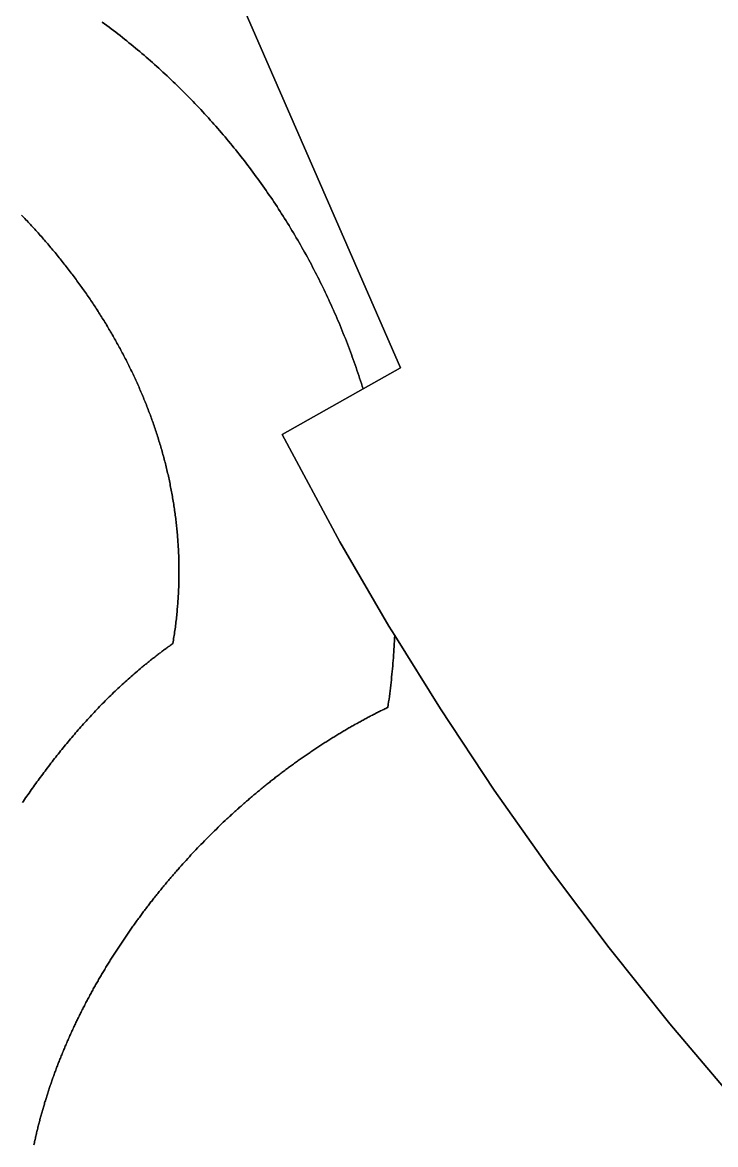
# Model space of a CAD drawing. Header units: millimetres. Extents: x 539514 to 908003, y -69769 to 203909.
# Drawn here: x 624065 to 649432, y -5642 to 35417 of the extents above; entities that cross this region are included whole.
import ezdxf

# ---------------------------------------------------------------- set-up
doc = ezdxf.new("R2010")
doc.units = ezdxf.units.MM
doc.layers.add('CLOSED_AREAS', color=7, linetype='Continuous')

msp = doc.modelspace()

# ---------------------------------------------------------------- linework, layer by layer
at = {"layer": 'CLOSED_AREAS'}
for points in [[(626988.073, 35431.669), (627070.631, 35370.485), (627152.95, 35308.979), (627235.029, 35247.155), (627316.868, 35185.011), (627398.464, 35122.549), (627479.816, 35059.771), (627560.924, 34996.676), (627641.785, 34933.267), (627722.4, 34869.543), (627802.765, 34805.506), (627882.882, 34741.157), (627962.747, 34676.497), (628042.36, 34611.527), (628121.72, 34546.248), (628200.825, 34480.66), (628279.674, 34414.766), (628358.267, 34348.565), (628436.601, 34282.058), (628514.676, 34215.248), (628592.491, 34148.134), (628670.044, 34080.718), (628747.334, 34013.001), (628824.36, 33944.984), (628901.121, 33876.668), (628977.616, 33808.054), (629053.843, 33739.142), (629129.802, 33669.935), (629205.491, 33600.433), (629280.908, 33530.636), (629356.054, 33460.547), (629430.927, 33390.167), (629505.525, 33319.495), (629579.848, 33248.534), (629653.894, 33177.284), (629727.662, 33105.747), (629801.152, 33033.923), (629874.362, 32961.814), (629947.29, 32889.421), (630019.937, 32816.745), (630092.3, 32743.786), (630164.379, 32670.547), (630236.172, 32597.028), (630307.679, 32523.23), (630378.899, 32449.154), (630449.829, 32374.803), (630520.47, 32300.175), (630590.82, 32225.274), (630660.878, 32150.099), (630730.643, 32074.653), (630800.115, 31998.935), (630869.291, 31922.948), (630938.171, 31846.693), (631006.753, 31770.17), (631075.038, 31693.381), (631143.024, 31616.326), (631210.709, 31539.008), (631278.093, 31461.428), (631345.174, 31383.585), (631411.953, 31305.483), (631478.427, 31227.121), (631544.595, 31148.501), (631610.458, 31069.625), (631676.013, 30990.492), (631741.259, 30911.106), (631806.197, 30831.466), (631870.824, 30751.574), (631935.14, 30671.432), (631999.144, 30591.04), (632062.834, 30510.399), (632126.21, 30429.512), (632189.271, 30348.378), (632252.016, 30267), (632314.445, 30185.378), (632376.555, 30103.514), (632438.346, 30021.409), (632499.817, 29939.065), (632560.968, 29856.481), (632621.796, 29773.661), (632682.303, 29690.605), (632742.485, 29607.314), (632802.343, 29523.789), (632861.876, 29440.032), (632921.083, 29356.044), (632979.962, 29271.827), (633038.514, 29187.381), (633096.736, 29102.708), (633154.629, 29017.809), (633212.191, 28932.686), (633269.421, 28847.339), (633326.319, 28761.771), (633382.884, 28675.982), (633439.114, 28589.973), (633495.01, 28503.746), (633550.57, 28417.303), (633605.793, 28330.644), (633660.678, 28243.771), (633715.226, 28156.685), (633769.434, 28069.387), (633823.302, 27981.88), (633876.829, 27894.163), (633930.014, 27806.239), (633982.858, 27718.108), (634035.358, 27629.773), (634087.514, 27541.234), (634139.325, 27452.493), (634190.79, 27363.552), (634241.91, 27274.41), (634292.682, 27185.071), (634343.106, 27095.534), (634393.181, 27005.802), (634442.907, 26915.876), (634492.283, 26825.758), (634541.308, 26735.447), (634589.981, 26644.947), (634638.302, 26554.259), (634686.27, 26463.382), (634733.884, 26372.321), (634781.143, 26281.074), (634828.047, 26189.644), (634874.595, 26098.033), (634920.787, 26006.241), (634966.62, 25914.271), (635012.096, 25822.122), (635057.213, 25729.798), (635101.971, 25637.298), (635146.368, 25544.626), (635190.404, 25451.781), (635234.079, 25358.765), (635277.392, 25265.581), (635320.342, 25172.229), (635362.929, 25078.71), (635405.152, 24985.026), (635447.009, 24891.179), (635488.502, 24797.17), (635529.628, 24703), (635570.388, 24608.671), (635610.78, 24514.184), (635650.805, 24419.54), (635690.461, 24324.742), (635729.748, 24229.79), (635768.666, 24134.685), (635807.213, 24039.431), (635845.39, 23944.027), (635883.195, 23848.475), (635920.628, 23752.777), (635957.688, 23656.934), (635994.376, 23560.947), (636030.689, 23464.819), (636066.629, 23368.55), (636102.194, 23272.142), (636137.383, 23175.596), (636172.197, 23078.915), (636206.634, 22982.098), (636240.695, 22885.148), (636274.378, 22788.067), (636307.683, 22690.855), (636340.61, 22593.515), (636373.158, 22496.047), (636405.326, 22398.453), (636437.115, 22300.735), (636468.523, 22202.894), (636499.551, 22104.931), (636530.197, 22006.849), (637901.626, 22779.619), (630338.507, 40127.17)], [(630338.507, 40127.17), (637901.626, 22779.619), (636530.197, 22006.849), (633572.005, 20339.971), (635683.723, 16412.446), (637476.499, 13328.154), (637690.112, 12984.413), (639359.482, 10298.103), (641331.037, 7324.934), (643389.465, 4411.222), (645532.951, 1559.504), (647759.648, -1227.73), (650067.606, -3948.058)], [(624485.058, -5655.405), (624493.609, -5614.777), (624502.26, -5574.156), (624511.009, -5533.541), (624519.858, -5492.933), (624528.805, -5452.332), (624537.851, -5411.737), (624546.994, -5371.15), (624556.237, -5330.571), (624565.577, -5289.999), (624575.015, -5249.434), (624584.55, -5208.878), (624594.183, -5168.329), (624603.914, -5127.789), (624613.742, -5087.257), (624623.666, -5046.734), (624633.688, -5006.219), (624643.806, -4965.713), (624654.021, -4925.216), (624664.333, -4884.728), (624674.741, -4844.25), (624685.244, -4803.781), (624695.844, -4763.321), (624706.539, -4722.872), (624717.33, -4682.432), (624728.217, -4642.003), (624739.199, -4601.583), (624750.276, -4561.174), (624761.448, -4520.776), (624772.714, -4480.389), (624784.076, -4440.012), (624795.532, -4399.646), (624807.082, -4359.292), (624818.726, -4318.949), (624830.465, -4278.618), (624842.297, -4238.298), (624854.223, -4197.991), (624866.243, -4157.695), (624878.355, -4117.411), (624890.562, -4077.14), (624902.861, -4036.881), (624915.253, -3996.635), (624927.738, -3956.402), (624940.315, -3916.182), (624952.985, -3875.975), (624965.747, -3835.782), (624978.601, -3795.601), (624991.547, -3755.435), (625004.585, -3715.282), (625017.715, -3675.143), (625030.936, -3635.019), (625044.248, -3594.908), (625057.651, -3554.812), (625071.146, -3514.731), (625084.731, -3474.664), (625098.407, -3434.613), (625112.173, -3394.576), (625126.03, -3354.555), (625139.977, -3314.549), (625154.014, -3274.559), (625168.141, -3234.584), (625182.357, -3194.625), (625196.663, -3154.683), (625211.059, -3114.756), (625225.543, -3074.846), (625240.117, -3034.953), (625254.78, -2995.076), (625269.531, -2955.216), (625284.371, -2915.373), (625299.3, -2875.547), (625314.316, -2835.738), (625329.421, -2795.947), (625344.614, -2756.174), (625359.894, -2716.418), (625375.263, -2676.681), (625390.718, -2636.961), (625406.261, -2597.26), (625421.891, -2557.578), (625437.608, -2517.913), (625453.412, -2478.268), (625469.303, -2438.642), (625485.28, -2399.034), (625501.343, -2359.446), (625517.493, -2319.878), (625533.729, -2280.329), (625550.05, -2240.8), (625566.458, -2201.29), (625582.95, -2161.801), (625599.529, -2122.332), (625616.192, -2082.883), (625632.941, -2043.455), (625649.774, -2004.047), (625666.692, -1964.661), (625683.695, -1925.295), (625700.782, -1885.951), (625717.954, -1846.628), (625735.209, -1807.326), (625752.549, -1768.046), (625769.972, -1728.788), (625787.479, -1689.552), (625805.07, -1650.338), (625822.744, -1611.147), (625840.501, -1571.978), (625858.341, -1532.831), (625876.263, -1493.707), (625894.269, -1454.606), (625912.357, -1415.529), (625930.527, -1376.474), (625948.78, -1337.443), (625967.114, -1298.436), (625985.531, -1259.452), (626004.029, -1220.493), (626022.609, -1181.557), (626041.27, -1142.646), (626060.012, -1103.759), (626078.836, -1064.896), (626097.74, -1026.058), (626116.725, -987.246), (626135.791, -948.458), (626154.937, -909.695), (626174.164, -870.958), (626193.471, -832.246), (626212.857, -793.56), (626232.323, -754.9), (626251.87, -716.265), (626271.495, -677.657), (626291.2, -639.075), (626310.984, -600.52), (626330.847, -561.991), (626350.789, -523.49), (626370.809, -485.015), (626390.908, -446.567), (626411.086, -408.146), (626431.342, -369.753), (626451.675, -331.388), (626472.087, -293.05), (626492.576, -254.741), (626513.143, -216.459), (626533.787, -178.205), (626554.509, -139.98), (626575.308, -101.784), (626596.183, -63.616), (626617.135, -25.477), (626638.164, 12.632), (626659.27, 50.713), (626680.451, 88.764), (626701.709, 126.786), (626723.043, 164.778), (626744.453, 202.74), (626765.938, 240.672), (626787.499, 278.574), (626809.135, 316.446), (626830.846, 354.287), (626852.632, 392.097), (626874.493, 429.877), (626896.429, 467.626), (626918.44, 505.343), (626940.524, 543.03), (626962.683, 580.684), (626984.916, 618.308), (627007.223, 655.899), (627029.604, 693.459), (627052.058, 730.986), (627074.586, 768.481), (627097.187, 805.944), (627119.861, 843.374), (627142.607, 880.771), (627165.427, 918.136), (627188.319, 955.467), (627211.284, 992.765), (627234.321, 1030.03), (627257.431, 1067.262), (627280.612, 1104.459), (627303.865, 1141.623), (627327.189, 1178.753), (627350.586, 1215.848), (627374.053, 1252.909), (627397.592, 1289.936), (627421.201, 1326.928), (627444.882, 1363.885), (627468.633, 1400.807), (627492.455, 1437.694), (627516.347, 1474.546), (627540.31, 1511.362), (627564.342, 1548.143), (627588.445, 1584.888), (627612.617, 1621.597), (627636.859, 1658.27), (627661.17, 1694.906), (627685.55, 1731.506), (627710, 1768.07), (627734.518, 1804.597), (627759.105, 1841.086), (627783.761, 1877.539), (627808.486, 1913.955), (627833.278, 1950.333), (627858.139, 1986.673), (627883.068, 2022.976), (627908.064, 2059.241), (627933.129, 2095.468), (627958.26, 2131.657), (627983.46, 2167.808), (628008.726, 2203.919), (628034.059, 2239.993), (628059.459, 2276.027), (628084.926, 2312.022), (628110.46, 2347.979), (628136.06, 2383.896), (628161.726, 2419.773), (628187.458, 2455.611), (628213.256, 2491.409), (628239.12, 2527.167), (628265.049, 2562.885), (628291.044, 2598.562), (628317.104, 2634.199), (628343.23, 2669.796), (628369.42, 2705.352), (628395.675, 2740.867), (628421.994, 2776.34), (628448.379, 2811.773), (628474.827, 2847.164), (628501.339, 2882.514), (628527.916, 2917.822), (628554.556, 2953.088), (628581.261, 2988.312), (628608.028, 3023.493), (628634.859, 3058.633), (628661.753, 3093.729), (628688.71, 3128.783), (628715.73, 3163.795), (628742.813, 3198.763), (628769.959, 3233.688), (628797.166, 3268.57), (628824.436, 3303.408), (628851.768, 3338.203), (628879.162, 3372.954), (628906.618, 3407.66), (628934.135, 3442.323), (628961.714, 3476.941), (628989.354, 3511.515), (629017.055, 3546.045), (629044.817, 3580.529), (629072.64, 3614.969), (629100.524, 3649.363), (629128.468, 3683.713), (629156.472, 3718.017), (629184.537, 3752.275), (629212.661, 3786.487), (629240.846, 3820.654), (629269.09, 3854.774), (629297.393, 3888.849), (629325.756, 3922.877), (629354.178, 3956.858), (629382.66, 3990.793), (629411.2, 4024.681), (629439.799, 4058.522), (629468.456, 4092.315), (629497.172, 4126.062), (629525.946, 4159.76), (629554.778, 4193.412), (629583.668, 4227.015), (629612.616, 4260.57), (629641.621, 4294.077), (629670.684, 4327.536), (629699.804, 4360.947), (629728.981, 4394.308), (629758.216, 4427.621), (629816.854, 4494.1), (629875.719, 4560.382), (629934.808, 4626.466), (629994.121, 4692.35), (630053.656, 4758.033), (630113.412, 4823.513), (630173.387, 4888.79), (630233.581, 4953.863), (630293.991, 5018.729), (630354.618, 5083.388), (630415.459, 5147.839), (630476.513, 5212.079), (630537.779, 5276.108), (630599.255, 5339.925), (630660.941, 5403.528), (630722.835, 5466.916), (630784.936, 5530.088), (630847.242, 5593.042), (630909.752, 5655.777), (630972.466, 5718.292), (631035.381, 5780.585), (631098.497, 5842.656), (631161.811, 5904.502), (631225.324, 5966.124), (631289.033, 6027.518), (631352.937, 6088.685), (631417.036, 6149.623), (631481.327, 6210.33), (631513.544, 6240.597), (631545.81, 6270.805), (631578.122, 6300.956), (631610.482, 6331.048), (631642.89, 6361.081), (631675.344, 6391.056), (631707.845, 6420.971), (631740.394, 6450.828), (631772.988, 6480.626), (631805.629, 6510.364), (631838.317, 6540.042), (631871.05, 6569.661), (631903.829, 6599.22), (631936.655, 6628.719), (631969.525, 6658.158), (632002.442, 6687.536), (632035.403, 6716.854), (632068.41, 6746.111), (632101.462, 6775.308), (632134.558, 6804.443), (632167.7, 6833.518), (632200.885, 6862.531), (632234.116, 6891.482), (632267.39, 6920.372), (632300.708, 6949.2), (632334.07, 6977.966), (632367.476, 7006.67), (632400.926, 7035.312), (632434.419, 7063.892), (632467.955, 7092.408), (632501.534, 7120.862), (632535.156, 7149.253), (632568.821, 7177.581), (632602.528, 7205.846), (632636.278, 7234.048), (632670.07, 7262.186), (632703.905, 7290.26), (632737.781, 7318.27), (632771.699, 7346.216), (632805.659, 7374.098), (632839.66, 7401.916), (632873.702, 7429.669), (632907.786, 7457.358), (632941.91, 7484.981), (632976.076, 7512.54), (633010.282, 7540.033), (633044.529, 7567.461), (633078.816, 7594.824), (633113.143, 7622.121), (633147.51, 7649.352), (633181.917, 7676.518), (633216.364, 7703.617), (633250.851, 7730.65), (633285.376, 7757.616), (633319.942, 7784.516), (633354.546, 7811.349), (633389.189, 7838.115), (633423.871, 7864.814), (633458.591, 7891.446), (633493.35, 7918.011), (633528.147, 7944.507), (633562.982, 7970.936), (633597.856, 7997.298), (633632.767, 8023.591), (633667.715, 8049.816), (633702.702, 8075.972), (633737.725, 8102.061), (633772.786, 8128.08), (633807.884, 8154.03), (633843.018, 8179.912), (633878.189, 8205.724), (633913.397, 8231.467), (633948.641, 8257.141), (633983.922, 8282.745), (634019.238, 8308.279), (634054.59, 8333.743), (634089.978, 8359.137), (634125.402, 8384.461), (634160.861, 8409.714), (634196.355, 8434.896), (634231.884, 8460.008), (634267.449, 8485.049), (634303.048, 8510.019), (634338.681, 8534.917), (634374.349, 8559.744), (634410.052, 8584.5), (634445.788, 8609.184), (634481.559, 8633.796), (634517.363, 8658.335), (634553.201, 8682.803), (634589.072, 8707.198), (634624.977, 8731.521), (634660.915, 8755.771), (634696.886, 8779.948), (634732.89, 8804.052), (634768.926, 8828.083), (634804.995, 8852.041), (634841.097, 8875.925), (634877.231, 8899.735), (634913.396, 8923.472), (634949.594, 8947.134), (634985.823, 8970.723), (635022.084, 8994.237), (635058.376, 9017.677), (635094.7, 9041.042), (635131.055, 9064.332), (635167.44, 9087.547), (635203.857, 9110.687), (635240.304, 9133.752), (635276.781, 9156.742), (635313.289, 9179.656), (635349.827, 9202.494), (635386.395, 9225.256), (635422.992, 9247.942), (635459.62, 9270.552), (635496.277, 9293.086), (635532.963, 9315.543), (635569.678, 9337.923), (635606.423, 9360.226), (635643.196, 9382.453), (635679.998, 9404.602), (635716.829, 9426.674), (635753.687, 9448.668), (635790.575, 9470.585), (635827.49, 9492.423), (635864.433, 9514.184), (635901.404, 9535.867), (635938.402, 9557.471), (635975.428, 9578.997), (636012.481, 9600.444), (636049.561, 9621.812), (636086.669, 9643.102), (636123.802, 9664.312), (636160.963, 9685.443), (636198.15, 9706.495), (636235.363, 9727.467), (636272.603, 9748.359), (636309.868, 9769.171), (636347.16, 9789.903), (636384.477, 9810.555), (636421.819, 9831.127), (636459.187, 9851.618), (636496.58, 9872.028), (636533.998, 9892.358), (636571.441, 9912.606), (636608.909, 9932.773), (636646.401, 9952.859), (636683.918, 9972.863), (636721.458, 9992.785), (636759.023, 10012.626), (636796.612, 10032.385), (636834.225, 10052.061), (636871.861, 10071.655), (636909.52, 10091.167), (636947.203, 10110.596), (636984.909, 10129.942), (637022.638, 10149.206), (637060.39, 10168.386), (637098.164, 10187.482), (637135.961, 10206.496), (637173.78, 10225.425), (637211.622, 10244.271), (637249.485, 10263.033), (637287.37, 10281.711), (637325.277, 10300.305), (637363.205, 10318.814), (637401.155, 10337.239), (637439.126, 10355.579), (637453.633, 10456.149), (637467.754, 10556.774), (637481.488, 10657.453), (637494.834, 10758.183), (637507.793, 10858.965), (637520.364, 10959.795), (637532.547, 11060.673), (637544.342, 11161.597), (637555.748, 11262.566), (637566.767, 11363.578), (637577.396, 11464.632), (637587.637, 11565.725), (637597.489, 11666.858), (637606.952, 11768.027), (637616.025, 11869.232), (637624.709, 11970.472), (637633.004, 12071.744), (637640.909, 12173.047), (637648.425, 12274.379), (637655.55, 12375.74), (637662.286, 12477.128), (637668.632, 12578.541), (637674.587, 12679.977), (637680.152, 12781.436), (637685.327, 12882.915), (637690.112, 12984.413), (637476.499, 13328.154), (635683.723, 16412.446), (633572.005, 20339.971), (636530.197, 22006.849), (636499.551, 22104.931), (636468.523, 22202.894), (636437.115, 22300.735), (636405.326, 22398.453), (636373.158, 22496.047), (636340.61, 22593.515), (636307.683, 22690.855), (636274.378, 22788.067), (636240.695, 22885.148), (636206.634, 22982.098), (636172.197, 23078.915), (636137.383, 23175.596), (636102.194, 23272.142), (636066.629, 23368.55), (636030.689, 23464.819), (635994.376, 23560.947), (635957.688, 23656.934), (635920.628, 23752.777), (635883.195, 23848.475), (635845.39, 23944.027), (635807.213, 24039.431), (635768.666, 24134.685), (635729.748, 24229.79), (635690.461, 24324.742), (635650.805, 24419.54), (635610.78, 24514.184), (635570.388, 24608.671), (635529.628, 24703), (635488.502, 24797.17), (635447.009, 24891.179), (635405.152, 24985.026), (635362.929, 25078.71), (635320.342, 25172.229), (635277.392, 25265.581), (635234.079, 25358.765), (635190.404, 25451.781), (635146.368, 25544.626), (635101.971, 25637.298), (635057.213, 25729.798), (635012.096, 25822.122), (634966.62, 25914.271), (634920.787, 26006.241), (634874.595, 26098.033), (634828.047, 26189.644), (634781.143, 26281.074), (634733.884, 26372.321), (634686.27, 26463.382), (634638.302, 26554.259), (634589.981, 26644.947), (634541.308, 26735.447), (634492.283, 26825.758), (634442.907, 26915.876), (634393.181, 27005.802), (634343.106, 27095.534), (634292.682, 27185.071), (634241.91, 27274.41), (634190.79, 27363.552), (634139.325, 27452.493), (634087.514, 27541.234), (634035.358, 27629.773), (633982.858, 27718.108), (633930.014, 27806.239), (633876.829, 27894.163), (633823.302, 27981.88), (633769.434, 28069.387), (633715.226, 28156.685), (633660.678, 28243.771), (633605.793, 28330.644), (633550.57, 28417.303), (633495.01, 28503.746), (633439.114, 28589.973), (633382.884, 28675.982), (633326.319, 28761.771), (633269.421, 28847.339), (633212.191, 28932.686), (633154.629, 29017.809), (633096.736, 29102.708), (633038.514, 29187.381), (632979.962, 29271.827), (632921.083, 29356.044), (632861.876, 29440.032), (632802.343, 29523.789), (632742.485, 29607.314), (632682.303, 29690.605), (632621.796, 29773.661), (632560.968, 29856.481), (632499.817, 29939.065), (632438.346, 30021.409), (632376.555, 30103.514), (632314.445, 30185.378), (632252.016, 30267), (632189.271, 30348.378), (632126.21, 30429.512), (632062.834, 30510.399), (631999.144, 30591.04), (631935.14, 30671.432), (631870.824, 30751.574), (631806.197, 30831.466), (631741.259, 30911.106), (631676.013, 30990.492), (631610.458, 31069.625), (631544.595, 31148.501), (631478.427, 31227.121), (631411.953, 31305.483), (631345.174, 31383.585), (631278.093, 31461.428), (631210.709, 31539.008), (631143.024, 31616.326), (631075.038, 31693.381), (631006.753, 31770.17), (630938.171, 31846.693), (630869.291, 31922.948), (630800.115, 31998.935), (630730.643, 32074.653), (630660.878, 32150.099), (630590.82, 32225.274), (630520.47, 32300.175), (630449.829, 32374.803), (630378.899, 32449.154), (630307.679, 32523.23), (630236.172, 32597.028), (630164.379, 32670.547), (630092.3, 32743.786), (630019.937, 32816.745), (629947.29, 32889.421), (629874.362, 32961.814), (629801.152, 33033.923), (629727.662, 33105.747), (629653.894, 33177.284), (629579.848, 33248.534), (629505.525, 33319.495), (629430.927, 33390.167), (629356.054, 33460.547), (629280.908, 33530.636), (629205.491, 33600.433), (629129.802, 33669.935), (629053.843, 33739.142), (628977.616, 33808.054), (628901.121, 33876.668), (628824.36, 33944.984), (628747.334, 34013.001), (628670.044, 34080.718), (628592.491, 34148.134), (628514.676, 34215.248), (628436.601, 34282.058), (628358.267, 34348.565), (628279.674, 34414.766), (628200.825, 34480.66), (628121.72, 34546.248), (628042.36, 34611.527), (627962.747, 34676.497), (627882.882, 34741.157), (627802.765, 34805.506), (627722.4, 34869.543), (627641.785, 34933.267), (627560.924, 34996.676), (627479.816, 35059.771), (627398.464, 35122.549), (627316.868, 35185.011), (627235.029, 35247.155), (627152.95, 35308.979), (627070.631, 35370.485), (626988.073, 35431.669)], [(624030.17, 28370.812), (624071.48, 28327.739), (624112.684, 28284.571), (624153.78, 28241.31), (624194.768, 28197.955), (624235.647, 28154.507), (624276.417, 28110.966), (624317.078, 28067.332), (624357.628, 28023.605), (624398.068, 27979.787), (624438.396, 27935.876), (624478.614, 27891.873), (624518.719, 27847.778), (624558.712, 27803.593), (624598.591, 27759.316), (624638.358, 27714.948), (624678.01, 27670.489), (624717.548, 27625.94), (624756.971, 27581.3), (624796.279, 27536.571), (624835.471, 27491.751), (624874.547, 27446.843), (624913.506, 27401.844), (624952.348, 27356.757), (624991.072, 27311.581), (625029.678, 27266.316), (625068.165, 27220.963), (625106.533, 27175.521), (625144.782, 27129.992), (625182.91, 27084.375), (625220.918, 27038.67), (625258.804, 26992.878), (625296.569, 26946.999), (625334.213, 26901.034), (625371.733, 26854.981), (625409.131, 26808.843), (625446.405, 26762.618), (625483.556, 26716.307), (625520.582, 26669.911), (625557.483, 26623.429), (625594.258, 26576.862), (625630.908, 26530.21), (625667.432, 26483.474), (625703.829, 26436.652), (625740.098, 26389.747), (625776.24, 26342.758), (625812.254, 26295.684), (625848.139, 26248.527), (625883.895, 26201.287), (625919.521, 26153.964), (625955.017, 26106.558), (625990.382, 26059.069), (626025.617, 26011.498), (626060.72, 25963.844), (626095.69, 25916.109), (626130.529, 25868.292), (626165.234, 25820.393), (626199.806, 25772.413), (626234.244, 25724.352), (626268.548, 25676.21), (626302.716, 25627.988), (626336.75, 25579.685), (626370.647, 25531.302), (626404.409, 25482.839), (626438.033, 25434.297), (626471.52, 25385.675), (626504.87, 25336.974), (626538.081, 25288.194), (626571.153, 25239.335), (626604.087, 25190.398), (626636.88, 25141.382), (626669.534, 25092.289), (626702.047, 25043.117), (626734.419, 24993.868), (626766.649, 24944.542), (626798.737, 24895.138), (626830.683, 24845.658), (626862.486, 24796.101), (626894.145, 24746.467), (626925.661, 24696.758), (626957.032, 24646.972), (626988.258, 24597.111), (627019.339, 24547.174), (627050.274, 24497.161), (627081.062, 24447.074), (627111.704, 24396.912), (627142.198, 24346.675), (627172.545, 24296.364), (627202.744, 24245.979), (627232.794, 24195.52), (627262.694, 24144.987), (627292.445, 24094.381), (627322.046, 24043.701), (627351.496, 23992.949), (627380.795, 23942.124), (627409.943, 23891.226), (627438.939, 23840.256), (627467.782, 23789.214), (627496.472, 23738.1), (627525.008, 23686.915), (627553.391, 23635.658), (627581.619, 23584.33), (627609.692, 23532.931), (627637.61, 23481.462), (627665.372, 23429.922), (627692.978, 23378.312), (627720.427, 23326.632), (627747.718, 23274.882), (627774.852, 23223.062), (627801.828, 23171.174), (627828.645, 23119.216), (627855.303, 23067.189), (627881.801, 23015.094), (627908.138, 22962.93), (627934.316, 22910.699), (627960.332, 22858.399), (627986.187, 22806.032), (628011.879, 22753.597), (628037.409, 22701.095), (628062.776, 22648.526), (628087.98, 22595.89), (628113.019, 22543.188), (628137.894, 22490.419), (628162.604, 22437.585), (628187.149, 22384.684), (628211.528, 22331.718), (628235.741, 22278.687), (628259.787, 22225.59), (628283.665, 22172.428), (628307.376, 22119.202), (628330.918, 22065.912), (628354.292, 22012.557), (628377.497, 21959.138), (628400.531, 21905.655), (628423.396, 21852.109), (628446.09, 21798.5), (628468.613, 21744.827), (628490.964, 21691.092), (628513.144, 21637.294), (628535.151, 21583.433), (628556.984, 21529.511), (628578.645, 21475.526), (628600.131, 21421.48), (628621.443, 21367.373), (628642.58, 21313.204), (628663.541, 21258.974), (628684.327, 21204.684), (628704.936, 21150.333), (628725.368, 21095.921), (628745.623, 21041.45), (628765.701, 20986.918), (628785.6, 20932.327), (628805.32, 20877.677), (628824.861, 20822.968), (628844.223, 20768.199), (628863.404, 20713.372), (628882.405, 20658.487), (628901.224, 20603.543), (628919.862, 20548.541), (628938.318, 20493.481), (628956.591, 20438.364), (628974.681, 20383.19), (628992.588, 20327.958), (629010.311, 20272.67), (629027.849, 20217.325), (629045.202, 20161.924), (629062.37, 20106.466), (629079.352, 20050.953), (629096.148, 19995.384), (629112.757, 19939.759), (629129.179, 19884.079), (629145.412, 19828.345), (629161.458, 19772.555), (629177.314, 19716.711), (629192.982, 19660.812), (629208.46, 19604.86), (629223.747, 19548.853), (629238.844, 19492.793), (629253.75, 19436.68), (629268.464, 19380.513), (629282.986, 19324.294), (629297.316, 19268.022), (629311.452, 19211.697), (629325.395, 19155.32), (629339.144, 19098.891), (629352.699, 19042.41), (629366.058, 18985.878), (629379.223, 18929.295), (629392.191, 18872.66), (629404.963, 18815.974), (629417.538, 18759.238), (629429.915, 18702.452), (629442.095, 18645.615), (629454.077, 18588.728), (629465.86, 18531.792), (629477.443, 18474.806), (629488.827, 18417.771), (629500.011, 18360.687), (629510.994, 18303.554), (629521.776, 18246.373), (629532.356, 18189.143), (629542.734, 18131.865), (629552.91, 18074.539), (629562.882, 18017.166), (629572.651, 17959.745), (629582.216, 17902.277), (629591.577, 17844.763), (629600.732, 17787.201), (629609.682, 17729.593), (629618.427, 17671.939), (629626.964, 17614.238), (629635.295, 17556.492), (629643.419, 17498.701), (629651.335, 17440.864), (629659.042, 17382.982), (629666.541, 17325.055), (629673.831, 17267.083), (629680.91, 17209.067), (629687.78, 17151.007), (629694.439, 17092.903), (629700.886, 17034.755), (629707.122, 16976.564), (629713.146, 16918.329), (629718.958, 16860.052), (629724.556, 16801.731), (629729.941, 16743.368), (629735.112, 16684.963), (629740.068, 16626.516), (629744.809, 16568.027), (629749.335, 16509.496), (629753.645, 16450.923), (629757.739, 16392.31), (629761.615, 16333.656), (629765.275, 16274.961), (629768.716, 16216.225), (629771.939, 16157.449), (629774.944, 16098.633), (629777.729, 16039.777), (629780.294, 15980.882), (629782.639, 15921.948), (629784.764, 15862.974), (629786.667, 15803.961), (629788.349, 15744.91), (629789.808, 15685.821), (629791.045, 15626.693), (629792.059, 15567.527), (629792.849, 15508.323), (629793.416, 15449.083), (629793.757, 15389.804), (629793.874, 15330.489), (629793.766, 15271.137), (629793.431, 15211.748), (629792.87, 15152.323), (629792.082, 15092.862), (629791.067, 15033.365), (629789.824, 14973.833), (629788.352, 14914.265), (629786.652, 14854.661), (629784.723, 14795.023), (629782.564, 14735.35), (629780.174, 14675.643), (629777.554, 14615.901), (629774.703, 14556.125), (629771.62, 14496.316), (629768.305, 14436.473), (629764.757, 14376.596), (629760.976, 14316.687), (629756.962, 14256.744), (629752.713, 14196.769), (629748.23, 14136.762), (629743.512, 14076.722), (629738.559, 14016.651), (629733.37, 13956.547), (629727.944, 13896.412), (629722.281, 13836.246), (629716.381, 13776.049), (629710.243, 13715.821), (629703.867, 13655.562), (629697.252, 13595.273), (629690.398, 13534.954), (629683.304, 13474.605), (629675.97, 13414.227), (629668.395, 13353.819), (629660.578, 13293.382), (629652.52, 13232.915), (629644.22, 13172.42), (629635.678, 13111.897), (629626.892, 13051.345), (629617.863, 12990.766), (629608.59, 12930.158), (629599.072, 12869.523), (629589.309, 12808.86), (629579.3, 12748.171), (629569.046, 12687.454), (629538.129, 12665.669), (629507.28, 12643.832), (629476.499, 12621.943), (629445.785, 12600.001), (629415.139, 12578.008), (629384.56, 12555.963), (629354.048, 12533.867), (629323.604, 12511.72), (629293.226, 12489.521), (629262.914, 12467.271), (629232.669, 12444.971), (629202.491, 12422.62), (629172.378, 12400.218), (629142.331, 12377.767), (629112.35, 12355.265), (629082.435, 12332.713), (629052.585, 12310.111), (629022.8, 12287.46), (628993.081, 12264.759), (628963.426, 12242.009), (628933.836, 12219.209), (628904.31, 12196.361), (628874.849, 12173.464), (628845.452, 12150.519), (628816.119, 12127.525), (628786.85, 12104.482), (628757.644, 12081.392), (628728.502, 12058.253), (628699.423, 12035.067), (628670.408, 12011.833), (628641.455, 11988.552), (628612.565, 11965.223), (628583.738, 11941.848), (628554.974, 11918.425), (628526.271, 11894.955), (628497.631, 11871.439), (628469.052, 11847.877), (628440.536, 11824.268), (628383.687, 11776.912), (628327.083, 11729.373), (628270.723, 11681.652), (628214.605, 11633.751), (628158.728, 11585.67), (628103.09, 11537.412), (628047.691, 11488.977), (627992.528, 11440.367), (627937.6, 11391.584), (627882.906, 11342.627), (627828.444, 11293.5), (627774.214, 11244.203), (627720.214, 11194.737), (627666.441, 11145.105), (627612.896, 11095.306), (627559.577, 11045.343), (627506.481, 10995.217), (627453.608, 10944.929), (627400.957, 10894.481), (627348.526, 10843.873), (627296.313, 10793.108), (627244.318, 10742.186), (627192.539, 10691.11), (627140.974, 10639.879), (627089.622, 10588.496), (627038.482, 10536.962), (626987.552, 10485.278), (626936.831, 10433.446), (626886.318, 10381.467), (626836.011, 10329.342), (626785.909, 10277.072), (626736.01, 10224.659), (626686.313, 10172.105), (626636.817, 10119.41), (626587.52, 10066.576), (626538.421, 10013.605), (626489.518, 9960.497), (626440.811, 9907.254), (626392.297, 9853.877), (626343.976, 9800.368), (626295.846, 9746.727), (626247.905, 9692.957), (626200.152, 9639.059), (626152.586, 9585.033), (626105.206, 9530.882), (626058.009, 9476.607), (626010.996, 9422.208), (625964.163, 9367.688), (625917.51, 9313.047), (625871.036, 9258.287), (625824.739, 9203.41), (625778.618, 9148.416), (625732.671, 9093.307), (625686.897, 9038.084), (625641.294, 8982.749), (625595.862, 8927.303), (625550.598, 8871.748), (625505.502, 8816.084), (625460.572, 8760.312), (625415.807, 8704.436), (625371.204, 8648.455), (625326.764, 8592.37), (625282.484, 8536.185), (625238.363, 8479.898), (625194.4, 8423.513), (625150.594, 8367.03), (625106.942, 8310.451), (625063.444, 8253.777), (625020.098, 8197.009), (624976.902, 8140.149), (624933.857, 8083.198), (624890.959, 8026.157), (624848.207, 7969.028), (624805.601, 7911.812), (624763.139, 7854.51), (624720.82, 7797.124), (624678.641, 7739.654), (624636.602, 7682.104), (624594.702, 7624.473), (624552.938, 7566.763), (624511.31, 7508.975), (624469.817, 7451.111), (624428.456, 7393.172), (624387.226, 7335.159), (624346.126, 7277.074), (624305.155, 7218.918), (624264.312, 7160.693), (624223.594, 7102.399), (624183, 7044.038), (624142.53, 6985.612), (624102.181, 6927.121), (624061.953, 6868.568)], [(624061.953, 6868.568), (624102.181, 6927.121), (624142.53, 6985.612), (624183, 7044.038), (624223.594, 7102.399), (624264.312, 7160.693), (624305.155, 7218.918), (624346.126, 7277.074), (624387.226, 7335.159), (624428.456, 7393.172), (624469.817, 7451.111), (624511.31, 7508.975), (624552.938, 7566.763), (624594.702, 7624.473), (624636.602, 7682.104), (624678.641, 7739.654), (624720.82, 7797.124), (624763.139, 7854.51), (624805.601, 7911.812), (624848.207, 7969.028), (624890.959, 8026.157), (624933.857, 8083.198), (624976.902, 8140.149), (625020.098, 8197.009), (625063.444, 8253.777), (625106.942, 8310.451), (625150.594, 8367.03), (625194.4, 8423.513), (625238.363, 8479.898), (625282.484, 8536.185), (625326.764, 8592.37), (625371.204, 8648.455), (625415.807, 8704.436), (625460.572, 8760.312), (625505.502, 8816.084), (625550.598, 8871.748), (625595.862, 8927.303), (625641.294, 8982.749), (625686.897, 9038.084), (625732.671, 9093.307), (625778.618, 9148.416), (625824.739, 9203.41), (625871.036, 9258.287), (625917.51, 9313.047), (625964.163, 9367.688), (626010.996, 9422.208), (626058.009, 9476.607), (626105.206, 9530.882), (626152.586, 9585.033), (626200.152, 9639.059), (626247.905, 9692.957), (626295.846, 9746.727), (626343.976, 9800.368), (626392.297, 9853.877), (626440.811, 9907.254), (626489.518, 9960.497), (626538.421, 10013.605), (626587.52, 10066.576), (626636.817, 10119.41), (626686.313, 10172.105), (626736.01, 10224.659), (626785.909, 10277.072), (626836.011, 10329.342), (626886.318, 10381.467), (626936.831, 10433.446), (626987.552, 10485.278), (627038.482, 10536.962), (627089.622, 10588.496), (627140.974, 10639.879), (627192.539, 10691.11), (627244.318, 10742.186), (627296.313, 10793.108), (627348.526, 10843.873), (627400.957, 10894.481), (627453.608, 10944.929), (627506.481, 10995.217), (627559.577, 11045.343), (627612.896, 11095.306), (627666.441, 11145.105), (627720.214, 11194.737), (627774.214, 11244.203), (627828.444, 11293.5), (627882.906, 11342.627), (627937.6, 11391.584), (627992.528, 11440.367), (628047.691, 11488.977), (628103.09, 11537.412), (628158.728, 11585.67), (628214.605, 11633.751), (628270.723, 11681.652), (628327.083, 11729.373), (628383.687, 11776.912), (628440.536, 11824.268), (628469.052, 11847.877), (628497.631, 11871.439), (628526.271, 11894.955), (628554.974, 11918.425), (628583.738, 11941.848), (628612.565, 11965.223), (628641.455, 11988.552), (628670.408, 12011.833), (628699.423, 12035.067), (628728.502, 12058.253), (628757.644, 12081.392), (628786.85, 12104.482), (628816.119, 12127.525), (628845.452, 12150.519), (628874.849, 12173.464), (628904.31, 12196.361), (628933.836, 12219.209), (628963.426, 12242.009), (628993.081, 12264.759), (629022.8, 12287.46), (629052.585, 12310.111), (629082.435, 12332.713), (629112.35, 12355.265), (629142.331, 12377.767), (629172.378, 12400.218), (629202.491, 12422.62), (629232.669, 12444.971), (629262.914, 12467.271), (629293.226, 12489.521), (629323.604, 12511.72), (629354.048, 12533.867), (629384.56, 12555.963), (629415.139, 12578.008), (629445.785, 12600.001), (629476.499, 12621.943), (629507.28, 12643.832), (629538.129, 12665.669), (629569.046, 12687.454), (629579.3, 12748.171), (629589.309, 12808.86), (629599.072, 12869.523), (629608.59, 12930.158), (629617.863, 12990.766), (629626.892, 13051.345), (629635.678, 13111.897), (629644.22, 13172.42), (629652.52, 13232.915), (629660.578, 13293.382), (629668.395, 13353.819), (629675.97, 13414.227), (629683.304, 13474.605), (629690.398, 13534.954), (629697.252, 13595.273), (629703.867, 13655.562), (629710.243, 13715.821), (629716.381, 13776.049), (629722.281, 13836.246), (629727.944, 13896.412), (629733.37, 13956.547), (629738.559, 14016.651), (629743.512, 14076.722), (629748.23, 14136.762), (629752.713, 14196.769), (629756.962, 14256.744), (629760.976, 14316.687), (629764.757, 14376.596), (629768.305, 14436.473), (629771.62, 14496.316), (629774.703, 14556.125), (629777.554, 14615.901), (629780.174, 14675.643), (629782.564, 14735.35), (629784.723, 14795.023), (629786.652, 14854.661), (629788.352, 14914.265), (629789.824, 14973.833), (629791.067, 15033.365), (629792.082, 15092.862), (629792.87, 15152.323), (629793.431, 15211.748), (629793.766, 15271.137), (629793.874, 15330.489), (629793.757, 15389.804), (629793.416, 15449.083), (629792.849, 15508.323), (629792.059, 15567.527), (629791.045, 15626.693), (629789.808, 15685.821), (629788.349, 15744.91), (629786.667, 15803.961), (629784.764, 15862.974), (629782.639, 15921.948), (629780.294, 15980.882), (629777.729, 16039.777), (629774.944, 16098.633), (629771.939, 16157.449), (629768.716, 16216.225), (629765.275, 16274.961), (629761.615, 16333.656), (629757.739, 16392.31), (629753.645, 16450.923), (629749.335, 16509.496), (629744.809, 16568.027), (629740.068, 16626.516), (629735.112, 16684.963), (629729.941, 16743.368), (629724.556, 16801.731), (629718.958, 16860.052), (629713.146, 16918.329), (629707.122, 16976.564), (629700.886, 17034.755), (629694.439, 17092.903), (629687.78, 17151.007), (629680.91, 17209.067), (629673.831, 17267.083), (629666.541, 17325.055), (629659.042, 17382.982), (629651.335, 17440.864), (629643.419, 17498.701), (629635.295, 17556.492), (629626.964, 17614.238), (629618.427, 17671.939), (629609.682, 17729.593), (629600.732, 17787.201), (629591.577, 17844.763), (629582.216, 17902.277), (629572.651, 17959.745), (629562.882, 18017.166), (629552.91, 18074.539), (629542.734, 18131.865), (629532.356, 18189.143), (629521.776, 18246.373), (629510.994, 18303.554), (629500.011, 18360.687), (629488.827, 18417.771), (629477.443, 18474.806), (629465.86, 18531.792), (629454.077, 18588.728), (629442.095, 18645.615), (629429.915, 18702.452), (629417.538, 18759.238), (629404.963, 18815.974), (629392.191, 18872.66), (629379.223, 18929.295), (629366.058, 18985.878), (629352.699, 19042.41), (629339.144, 19098.891), (629325.395, 19155.32), (629311.452, 19211.697), (629297.316, 19268.022), (629282.986, 19324.294), (629268.464, 19380.513), (629253.75, 19436.68), (629238.844, 19492.793), (629223.747, 19548.853), (629208.46, 19604.86), (629192.982, 19660.812), (629177.314, 19716.711), (629161.458, 19772.555), (629145.412, 19828.345), (629129.179, 19884.079), (629112.757, 19939.759), (629096.148, 19995.384), (629079.352, 20050.953), (629062.37, 20106.466), (629045.202, 20161.924), (629027.849, 20217.325), (629010.311, 20272.67), (628992.588, 20327.958), (628974.681, 20383.19), (628956.591, 20438.364), (628938.318, 20493.481), (628919.862, 20548.541), (628901.224, 20603.543), (628882.405, 20658.487), (628863.404, 20713.372), (628844.223, 20768.199), (628824.861, 20822.968), (628805.32, 20877.677), (628785.6, 20932.327), (628765.701, 20986.918), (628745.623, 21041.45), (628725.368, 21095.921), (628704.936, 21150.333), (628684.327, 21204.684), (628663.541, 21258.974), (628642.58, 21313.204), (628621.443, 21367.373), (628600.131, 21421.48), (628578.645, 21475.526), (628556.984, 21529.511), (628535.151, 21583.433), (628513.144, 21637.294), (628490.964, 21691.092), (628468.613, 21744.827), (628446.09, 21798.5), (628423.396, 21852.109), (628400.531, 21905.655), (628377.497, 21959.138), (628354.292, 22012.557), (628330.918, 22065.912), (628307.376, 22119.202), (628283.665, 22172.428), (628259.787, 22225.59), (628235.741, 22278.687), (628211.528, 22331.718), (628187.149, 22384.684), (628162.604, 22437.585), (628137.894, 22490.419), (628113.019, 22543.188), (628087.98, 22595.89), (628062.776, 22648.526), (628037.409, 22701.095), (628011.879, 22753.597), (627986.187, 22806.032), (627960.332, 22858.399), (627934.316, 22910.699), (627908.138, 22962.93), (627881.801, 23015.094), (627855.303, 23067.189), (627828.645, 23119.216), (627801.828, 23171.174), (627774.852, 23223.062), (627747.718, 23274.882), (627720.427, 23326.632), (627692.978, 23378.312), (627665.372, 23429.922), (627637.61, 23481.462), (627609.692, 23532.931), (627581.619, 23584.33), (627553.391, 23635.658), (627525.008, 23686.915), (627496.472, 23738.1), (627467.782, 23789.214), (627438.939, 23840.256), (627409.943, 23891.226), (627380.795, 23942.124), (627351.496, 23992.949), (627322.046, 24043.701), (627292.445, 24094.381), (627262.694, 24144.987), (627232.794, 24195.52), (627202.744, 24245.979), (627172.545, 24296.364), (627142.198, 24346.675), (627111.704, 24396.912), (627081.062, 24447.074), (627050.274, 24497.161), (627019.339, 24547.174), (626988.258, 24597.111), (626957.032, 24646.972), (626925.661, 24696.758), (626894.145, 24746.467), (626862.486, 24796.101), (626830.683, 24845.658), (626798.737, 24895.138), (626766.649, 24944.542), (626734.419, 24993.868), (626702.047, 25043.117), (626669.534, 25092.289), (626636.88, 25141.382), (626604.087, 25190.398), (626571.153, 25239.335), (626538.081, 25288.194), (626504.87, 25336.974), (626471.52, 25385.675), (626438.033, 25434.297), (626404.409, 25482.839), (626370.647, 25531.302), (626336.75, 25579.685), (626302.716, 25627.988), (626268.548, 25676.21), (626234.244, 25724.352), (626199.806, 25772.413), (626165.234, 25820.393), (626130.529, 25868.292), (626095.69, 25916.109), (626060.72, 25963.844), (626025.617, 26011.498), (625990.382, 26059.069), (625955.017, 26106.558), (625919.521, 26153.964), (625883.895, 26201.287), (625848.139, 26248.527), (625812.254, 26295.684), (625776.24, 26342.758), (625740.098, 26389.747), (625703.829, 26436.652), (625667.432, 26483.474), (625630.908, 26530.21), (625594.258, 26576.862), (625557.483, 26623.429), (625520.582, 26669.911), (625483.556, 26716.307), (625446.405, 26762.618), (625409.131, 26808.843), (625371.733, 26854.981), (625334.213, 26901.034), (625296.569, 26946.999), (625258.804, 26992.878), (625220.918, 27038.67), (625182.91, 27084.375), (625144.782, 27129.992), (625106.533, 27175.521), (625068.165, 27220.963), (625029.678, 27266.316), (624991.072, 27311.581), (624952.348, 27356.757), (624913.506, 27401.844), (624874.547, 27446.843), (624835.471, 27491.751), (624796.279, 27536.571), (624756.971, 27581.3), (624717.548, 27625.94), (624678.01, 27670.489), (624638.358, 27714.948), (624598.591, 27759.316), (624558.712, 27803.593), (624518.719, 27847.778), (624478.614, 27891.873), (624438.396, 27935.876), (624398.068, 27979.787), (624357.628, 28023.605), (624317.078, 28067.332), (624276.417, 28110.966), (624235.647, 28154.507), (624194.768, 28197.955), (624153.78, 28241.31), (624112.684, 28284.571), (624071.48, 28327.739), (624030.17, 28370.812)], [(650067.606, -3948.058), (647759.648, -1227.73), (645532.951, 1559.504), (643389.465, 4411.222), (641331.037, 7324.934), (639359.482, 10298.103), (637690.112, 12984.413), (637685.327, 12882.915), (637680.152, 12781.436), (637674.587, 12679.977), (637668.632, 12578.541), (637662.286, 12477.128), (637655.55, 12375.74), (637648.425, 12274.379), (637640.909, 12173.047), (637633.004, 12071.744), (637624.709, 11970.472), (637616.025, 11869.232), (637606.952, 11768.027), (637597.489, 11666.858), (637587.637, 11565.725), (637577.396, 11464.632), (637566.767, 11363.578), (637555.748, 11262.566), (637544.342, 11161.597), (637532.547, 11060.673), (637520.364, 10959.795), (637507.793, 10858.965), (637494.834, 10758.183), (637481.488, 10657.453), (637467.754, 10556.774), (637453.633, 10456.149), (637439.126, 10355.579), (637401.155, 10337.239), (637363.205, 10318.814), (637325.277, 10300.305), (637287.37, 10281.711), (637249.485, 10263.033), (637211.622, 10244.271), (637173.78, 10225.425), (637135.961, 10206.496), (637098.164, 10187.482), (637060.39, 10168.386), (637022.638, 10149.206), (636984.909, 10129.942), (636947.203, 10110.596), (636909.52, 10091.167), (636871.861, 10071.655), (636834.225, 10052.061), (636796.612, 10032.385), (636759.023, 10012.626), (636721.458, 9992.785), (636683.918, 9972.863), (636646.401, 9952.859), (636608.909, 9932.773), (636571.441, 9912.606), (636533.998, 9892.358), (636496.58, 9872.028), (636459.187, 9851.618), (636421.819, 9831.127), (636384.477, 9810.555), (636347.16, 9789.903), (636309.868, 9769.171), (636272.603, 9748.359), (636235.363, 9727.467), (636198.15, 9706.495), (636160.963, 9685.443), (636123.802, 9664.312), (636086.669, 9643.102), (636049.561, 9621.812), (636012.481, 9600.444), (635975.428, 9578.997), (635938.402, 9557.471), (635901.404, 9535.867), (635864.433, 9514.184), (635827.49, 9492.423), (635790.575, 9470.585), (635753.687, 9448.668), (635716.829, 9426.674), (635679.998, 9404.602), (635643.196, 9382.453), (635606.423, 9360.226), (635569.678, 9337.923), (635532.963, 9315.543), (635496.277, 9293.086), (635459.62, 9270.552), (635422.992, 9247.942), (635386.395, 9225.256), (635349.827, 9202.494), (635313.289, 9179.656), (635276.781, 9156.742), (635240.304, 9133.752), (635203.857, 9110.687), (635167.44, 9087.547), (635131.055, 9064.332), (635094.7, 9041.042), (635058.376, 9017.677), (635022.084, 8994.237), (634985.823, 8970.723), (634949.594, 8947.134), (634913.396, 8923.472), (634877.231, 8899.735), (634841.097, 8875.925), (634804.995, 8852.041), (634768.926, 8828.083), (634732.89, 8804.052), (634696.886, 8779.948), (634660.915, 8755.771), (634624.977, 8731.521), (634589.072, 8707.198), (634553.201, 8682.803), (634517.363, 8658.335), (634481.559, 8633.796), (634445.788, 8609.184), (634410.052, 8584.5), (634374.349, 8559.744), (634338.681, 8534.917), (634303.048, 8510.019), (634267.449, 8485.049), (634231.884, 8460.008), (634196.355, 8434.896), (634160.861, 8409.714), (634125.402, 8384.461), (634089.978, 8359.137), (634054.59, 8333.743), (634019.238, 8308.279), (633983.922, 8282.745), (633948.641, 8257.141), (633913.397, 8231.467), (633878.189, 8205.724), (633843.018, 8179.912), (633807.884, 8154.03), (633772.786, 8128.08), (633737.725, 8102.061), (633702.702, 8075.972), (633667.715, 8049.816), (633632.767, 8023.591), (633597.856, 7997.298), (633562.982, 7970.936), (633528.147, 7944.507), (633493.35, 7918.011), (633458.591, 7891.446), (633423.871, 7864.814), (633389.189, 7838.115), (633354.546, 7811.349), (633319.942, 7784.516), (633285.376, 7757.616), (633250.851, 7730.65), (633216.364, 7703.617), (633181.917, 7676.518), (633147.51, 7649.352), (633113.143, 7622.121), (633078.816, 7594.824), (633044.529, 7567.461), (633010.282, 7540.033), (632976.076, 7512.54), (632941.91, 7484.981), (632907.786, 7457.358), (632873.702, 7429.669), (632839.66, 7401.916), (632805.659, 7374.098), (632771.699, 7346.216), (632737.781, 7318.27), (632703.905, 7290.26), (632670.07, 7262.186), (632636.278, 7234.048), (632602.528, 7205.846), (632568.821, 7177.581), (632535.156, 7149.253), (632501.534, 7120.862), (632467.955, 7092.408), (632434.419, 7063.892), (632400.926, 7035.312), (632367.476, 7006.67), (632334.07, 6977.966), (632300.708, 6949.2), (632267.39, 6920.372), (632234.116, 6891.482), (632200.885, 6862.531), (632167.7, 6833.518), (632134.558, 6804.443), (632101.462, 6775.308), (632068.41, 6746.111), (632035.403, 6716.854), (632002.442, 6687.536), (631969.525, 6658.158), (631936.655, 6628.719), (631903.829, 6599.22), (631871.05, 6569.661), (631838.317, 6540.042), (631805.629, 6510.364), (631772.988, 6480.626), (631740.394, 6450.828), (631707.845, 6420.971), (631675.344, 6391.056), (631642.89, 6361.081), (631610.482, 6331.048), (631578.122, 6300.956), (631545.81, 6270.805), (631513.544, 6240.597), (631481.327, 6210.33), (631417.036, 6149.623), (631352.937, 6088.685), (631289.033, 6027.518), (631225.324, 5966.124), (631161.811, 5904.502), (631098.497, 5842.656), (631035.381, 5780.585), (630972.466, 5718.292), (630909.752, 5655.777), (630847.242, 5593.042), (630784.936, 5530.088), (630722.835, 5466.916), (630660.941, 5403.528), (630599.255, 5339.925), (630537.779, 5276.108), (630476.513, 5212.079), (630415.459, 5147.839), (630354.618, 5083.388), (630293.991, 5018.729), (630233.581, 4953.863), (630173.387, 4888.79), (630113.412, 4823.513), (630053.656, 4758.033), (629994.121, 4692.35), (629934.808, 4626.466), (629875.719, 4560.382), (629816.854, 4494.1), (629758.216, 4427.621), (629728.981, 4394.308), (629699.804, 4360.947), (629670.684, 4327.536), (629641.621, 4294.077), (629612.616, 4260.57), (629583.668, 4227.015), (629554.778, 4193.412), (629525.946, 4159.76), (629497.172, 4126.062), (629468.456, 4092.315), (629439.799, 4058.522), (629411.2, 4024.681), (629382.66, 3990.793), (629354.178, 3956.858), (629325.756, 3922.877), (629297.393, 3888.849), (629269.09, 3854.774), (629240.846, 3820.654), (629212.661, 3786.487), (629184.537, 3752.275), (629156.472, 3718.017), (629128.468, 3683.713), (629100.524, 3649.363), (629072.64, 3614.969), (629044.817, 3580.529), (629017.055, 3546.045), (628989.354, 3511.515), (628961.714, 3476.941), (628934.135, 3442.323), (628906.618, 3407.66), (628879.162, 3372.954), (628851.768, 3338.203), (628824.436, 3303.408), (628797.166, 3268.57), (628769.959, 3233.688), (628742.813, 3198.763), (628715.73, 3163.795), (628688.71, 3128.783), (628661.753, 3093.729), (628634.859, 3058.633), (628608.028, 3023.493), (628581.261, 2988.312), (628554.556, 2953.088), (628527.916, 2917.822), (628501.339, 2882.514), (628474.827, 2847.164), (628448.379, 2811.773), (628421.994, 2776.34), (628395.675, 2740.867), (628369.42, 2705.352), (628343.23, 2669.796), (628317.104, 2634.199), (628291.044, 2598.562), (628265.049, 2562.885), (628239.12, 2527.167), (628213.256, 2491.409), (628187.458, 2455.611), (628161.726, 2419.773), (628136.06, 2383.896), (628110.46, 2347.979), (628084.926, 2312.022), (628059.459, 2276.027), (628034.059, 2239.993), (628008.726, 2203.919), (627983.46, 2167.808), (627958.26, 2131.657), (627933.129, 2095.468), (627908.064, 2059.241), (627883.068, 2022.976), (627858.139, 1986.673), (627833.278, 1950.333), (627808.486, 1913.955), (627783.761, 1877.539), (627759.105, 1841.086), (627734.518, 1804.597), (627710, 1768.07), (627685.55, 1731.506), (627661.17, 1694.906), (627636.859, 1658.27), (627612.617, 1621.597), (627588.445, 1584.888), (627564.342, 1548.143), (627540.31, 1511.362), (627516.347, 1474.546), (627492.455, 1437.694), (627468.633, 1400.807), (627444.882, 1363.885), (627421.201, 1326.928), (627397.592, 1289.936), (627374.053, 1252.909), (627350.586, 1215.848), (627327.189, 1178.753), (627303.865, 1141.623), (627280.612, 1104.459), (627257.431, 1067.262), (627234.321, 1030.03), (627211.284, 992.765), (627188.319, 955.467), (627165.427, 918.136), (627142.607, 880.771), (627119.861, 843.374), (627097.187, 805.944), (627074.586, 768.481), (627052.058, 730.986), (627029.604, 693.459), (627007.223, 655.899), (626984.916, 618.308), (626962.683, 580.684), (626940.524, 543.03), (626918.44, 505.343), (626896.429, 467.626), (626874.493, 429.877), (626852.632, 392.097), (626830.846, 354.287), (626809.135, 316.446), (626787.499, 278.574), (626765.938, 240.672), (626744.453, 202.74), (626723.043, 164.778), (626701.709, 126.786), (626680.451, 88.764), (626659.27, 50.713), (626638.164, 12.632), (626617.135, -25.477), (626596.183, -63.616), (626575.308, -101.784), (626554.509, -139.98), (626533.787, -178.205), (626513.143, -216.459), (626492.576, -254.741), (626472.087, -293.05), (626451.675, -331.388), (626431.342, -369.753), (626411.086, -408.146), (626390.908, -446.567), (626370.809, -485.015), (626350.789, -523.49), (626330.847, -561.991), (626310.984, -600.52), (626291.2, -639.075), (626271.495, -677.657), (626251.87, -716.265), (626232.323, -754.9), (626212.857, -793.56), (626193.471, -832.246), (626174.164, -870.958), (626154.937, -909.695), (626135.791, -948.458), (626116.725, -987.246), (626097.74, -1026.058), (626078.836, -1064.896), (626060.012, -1103.759), (626041.27, -1142.646), (626022.609, -1181.557), (626004.029, -1220.493), (625985.531, -1259.452), (625967.114, -1298.436), (625948.78, -1337.443), (625930.527, -1376.474), (625912.357, -1415.529), (625894.269, -1454.606), (625876.263, -1493.707), (625858.341, -1532.831), (625840.501, -1571.978), (625822.744, -1611.147), (625805.07, -1650.338), (625787.479, -1689.552), (625769.972, -1728.788), (625752.549, -1768.046), (625735.209, -1807.326), (625717.954, -1846.628), (625700.782, -1885.951), (625683.695, -1925.295), (625666.692, -1964.661), (625649.774, -2004.047), (625632.941, -2043.455), (625616.192, -2082.883), (625599.529, -2122.332), (625582.95, -2161.801), (625566.458, -2201.29), (625550.05, -2240.8), (625533.729, -2280.329), (625517.493, -2319.878), (625501.343, -2359.446), (625485.28, -2399.034), (625469.303, -2438.642), (625453.412, -2478.268), (625437.608, -2517.913), (625421.891, -2557.578), (625406.261, -2597.26), (625390.718, -2636.961), (625375.263, -2676.681), (625359.894, -2716.418), (625344.614, -2756.174), (625329.421, -2795.947), (625314.316, -2835.738), (625299.3, -2875.547), (625284.371, -2915.373), (625269.531, -2955.216), (625254.78, -2995.076), (625240.117, -3034.953), (625225.543, -3074.846), (625211.059, -3114.756), (625196.663, -3154.683), (625182.357, -3194.625), (625168.141, -3234.584), (625154.014, -3274.559), (625139.977, -3314.549), (625126.03, -3354.555), (625112.173, -3394.576), (625098.407, -3434.613), (625084.731, -3474.664), (625071.146, -3514.731), (625057.651, -3554.812), (625044.248, -3594.908), (625030.936, -3635.019), (625017.715, -3675.143), (625004.585, -3715.282), (624991.547, -3755.435), (624978.601, -3795.601), (624965.747, -3835.782), (624952.985, -3875.975), (624940.315, -3916.182), (624927.738, -3956.402), (624915.253, -3996.635), (624902.861, -4036.881), (624890.562, -4077.14), (624878.355, -4117.411), (624866.243, -4157.695), (624854.223, -4197.991), (624842.297, -4238.298), (624830.465, -4278.618), (624818.726, -4318.949), (624807.082, -4359.292), (624795.532, -4399.646), (624784.076, -4440.012), (624772.714, -4480.389), (624761.448, -4520.776), (624750.276, -4561.174), (624739.199, -4601.583), (624728.217, -4642.003), (624717.33, -4682.432), (624706.539, -4722.872), (624695.844, -4763.321), (624685.244, -4803.781), (624674.741, -4844.25), (624664.333, -4884.728), (624654.021, -4925.216), (624643.806, -4965.713), (624633.688, -5006.219), (624623.666, -5046.734), (624613.742, -5087.257), (624603.914, -5127.789), (624594.183, -5168.329), (624584.55, -5208.878), (624575.015, -5249.434), (624565.577, -5289.999), (624556.237, -5330.571), (624546.994, -5371.15), (624537.851, -5411.737), (624528.805, -5452.332), (624519.858, -5492.933), (624511.009, -5533.541), (624502.26, -5574.156), (624493.609, -5614.777), (624485.058, -5655.405)]]:
    msp.add_lwpolyline(points, dxfattribs=at)

doc.saveas('drawing.dxf')
